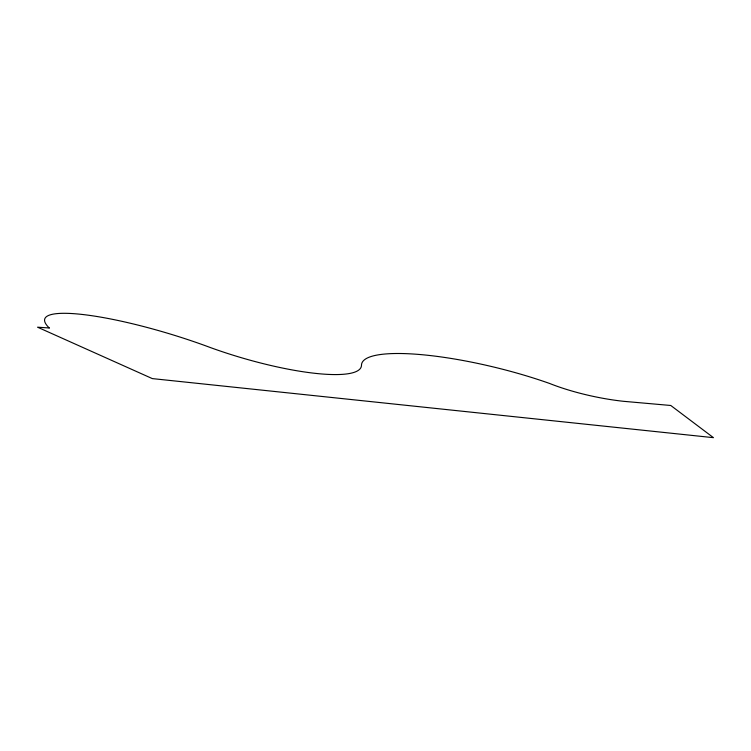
<?xml version="1.0" encoding="UTF-8"?>
<svg xmlns="http://www.w3.org/2000/svg" width="751" height="751" viewBox="0 0 751 751"><rect width="100%" height="100%" fill="white"/><g stroke="black" fill="none" stroke-linecap="round" stroke-linejoin="round"><path stroke-width="1.13" d="M49.256 327.971L37.55 327.192L152.322 378.598L713.45 437.664L670.774 405.484L623.414 401.297A78.911 19.319 12.2 0 1 549.779 383.526A131.012 28.181 13.7 0 0 361.494 365.193A117.503 25.262 16.4 0 1 210.712 347.675A125.088 22.117 16.9 0 0 84.713 314.744A125.088 22.117 16.9 0 0 49.256 327.971"/></g></svg>
